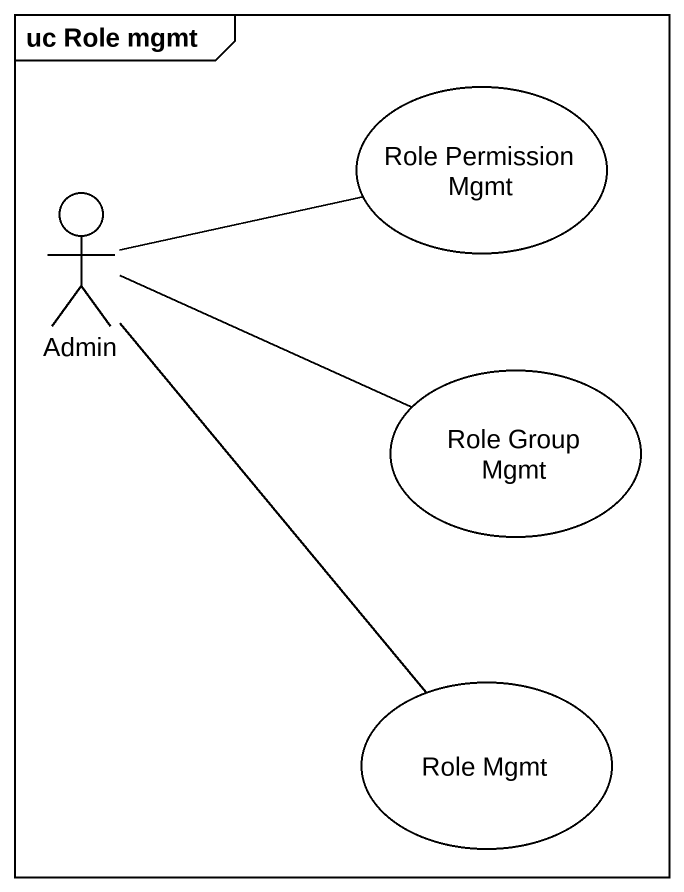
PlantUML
@startuml
mainframe uc Role mgmt
usecase "Role Permission Mgmt" as Role_Permission_Mgmt
actor Admin
usecase "Role Group Mgmt" as Role_Group_Mgmt
usecase "Role Mgmt" as Role_Mgmt
Admin -right- Role_Permission_Mgmt
Admin -right- Role_Group_Mgmt
Admin -- Role_Mgmt
@enduml
